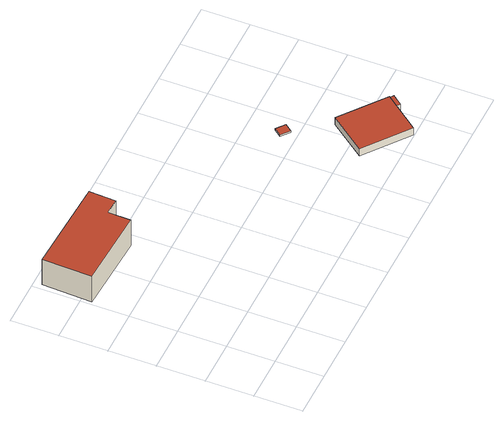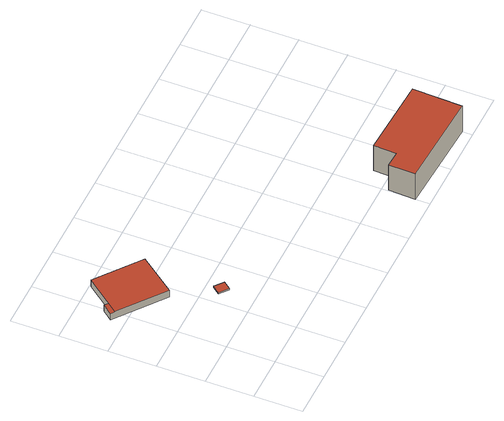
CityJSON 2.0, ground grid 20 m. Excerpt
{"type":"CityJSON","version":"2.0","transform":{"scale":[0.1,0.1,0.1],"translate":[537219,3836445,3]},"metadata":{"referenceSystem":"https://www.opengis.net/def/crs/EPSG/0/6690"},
"CityObjects":{
"building1":{"type":"Building","attributes":{"計測周辺長":121.14,"1/2500図郭":"054","区名":"此花区","町丁目名称":"北港白津２丁目","街区番号":2,"class":"3001","usage":"452","measuredHeight":13.4,"storeysAboveGround":6,"BuildingDetailAttribute.buildingRoofEdgeArea":762.03,"BuildingDetailAttribute.buildingStructureType":"603","BuildingDetailAttribute.buildingStructureOrgType":"3","BuildingDetailAttribute.detailedUsage":"1620","BuildingDetailAttribute.groundFloorUsage":"1620","BuildingDetailAttribute.secondFloorUsage":"1620","BuildingDetailAttribute.thirdFloorUsage":"1620","BuildingDetailAttribute.specifiedBuildingCoverageRate":0.6,"BuildingDetailAttribute.surveyYear":2021,"BuildingTsunamiRiskAttribute.description":"1","BuildingTsunamiRiskAttribute.rank":"1","BuildingTsunamiRiskAttribute.depth":0.21,"BuildingHighTideRiskAttribute.description":"1","BuildingHighTideRiskAttribute.rank":"2","BuildingHighTideRiskAttribute.depth":0.873,"BuildingIDAttribute.prefecture":"27","BuildingIDAttribute.city":"27104"},"geometry":[{"type":"Solid","lod":"2","boundaries":[[[[0,1,2,3,4,5]],[[6,7,8,9,10,11]],[[10,4,3,11]],[[9,5,4,10]],[[11,3,2,6]],[[8,0,5,9]],[[7,1,0,8]],[[6,2,1,7]]]],"semantics":{"surfaces":[{"type":"GroundSurface"},{"type":"RoofSurface"},{"type":"WallSurface"}],"values":[[0,1,2,2,2,2,2,2]]}}]},
"building2":{"type":"Building","attributes":{"class":"3001","measuredHeight":0.7,"BuildingDetailAttribute.specifiedBuildingCoverageRate":0.6,"BuildingDetailAttribute.surveyYear":2021,"BuildingTsunamiRiskAttribute.description":"1","BuildingTsunamiRiskAttribute.rank":"2","BuildingTsunamiRiskAttribute.depth":0.83,"BuildingHighTideRiskAttribute.description":"1","BuildingHighTideRiskAttribute.rank":"2","BuildingHighTideRiskAttribute.depth":2.28,"BuildingIDAttribute.prefecture":"27","BuildingIDAttribute.city":"27104"},"geometry":[{"type":"Solid","lod":"2","boundaries":[[[[12,13,14,15]],[[16,17,18,19]],[[17,15,14,18]],[[16,12,15,17]],[[19,13,12,16]],[[18,14,13,19]]]],"semantics":{"surfaces":[{"type":"GroundSurface"},{"type":"RoofSurface"},{"type":"WallSurface"}],"values":[[0,1,2,2,2,2]]}}]},
"building3":{"type":"Building","attributes":{"計測周辺長":86.77,"1/2500図郭":"054","区名":"此花区","町丁目名称":"北港白津２丁目","街区番号":2,"class":"3001","usage":"452","measuredHeight":3.6,"storeysAboveGround":1,"BuildingDetailAttribute.buildingRoofEdgeArea":434.84,"BuildingDetailAttribute.buildingStructureType":"610","BuildingDetailAttribute.buildingStructureOrgType":"2","BuildingDetailAttribute.detailedUsage":"1610","BuildingDetailAttribute.groundFloorUsage":"1610","BuildingDetailAttribute.specifiedBuildingCoverageRate":0.6,"BuildingDetailAttribute.surveyYear":2021,"BuildingTsunamiRiskAttribute.description":"1","BuildingTsunamiRiskAttribute.rank":"2","BuildingTsunamiRiskAttribute.depth":0.71,"BuildingHighTideRiskAttribute.description":"1","BuildingHighTideRiskAttribute.rank":"3","BuildingHighTideRiskAttribute.depth":3.11,"BuildingIDAttribute.prefecture":"27","BuildingIDAttribute.city":"27104"},"geometry":[{"type":"Solid","lod":"2","boundaries":[[[[20,21,22,23,24,25]],[[26,27,28,29]],[[30,31,32,33]],[[31,20,25,32]],[[33,32,25,24,29,28]],[[29,24,23,26]],[[30,33,28,27,22,21]],[[21,20,31,30]],[[26,23,22,27]]]],"semantics":{"surfaces":[{"type":"GroundSurface"},{"type":"RoofSurface"},{"type":"WallSurface"}],"values":[[0,1,1,2,2,2,2,2,2]]}}]}
},
"vertices":[
[3,753,23],[12,962,23],[413,945,23],[408,832,23],[340,835,23],[336,739,23],[413,945,157],[12,962,157],[3,753,157],[336,739,157],[340,835,157],[408,832,157],
[1160,462,12],[1135,431,12],[1099,460,12],[1123,491,12],[1160,462,19],[1123,491,19],[1099,460,19],[1135,431,19],
[1411,101,8],[1395,113,8],[1311,5,8],[1128,146,8],[1244,297,8],[1443,143,8],[1128,146,44],[1311,5,44],[1428,155,44],[1244,297,44],[1395,113,40],[1411,101,40],[1443,143,40],[1428,155,40]
]}
